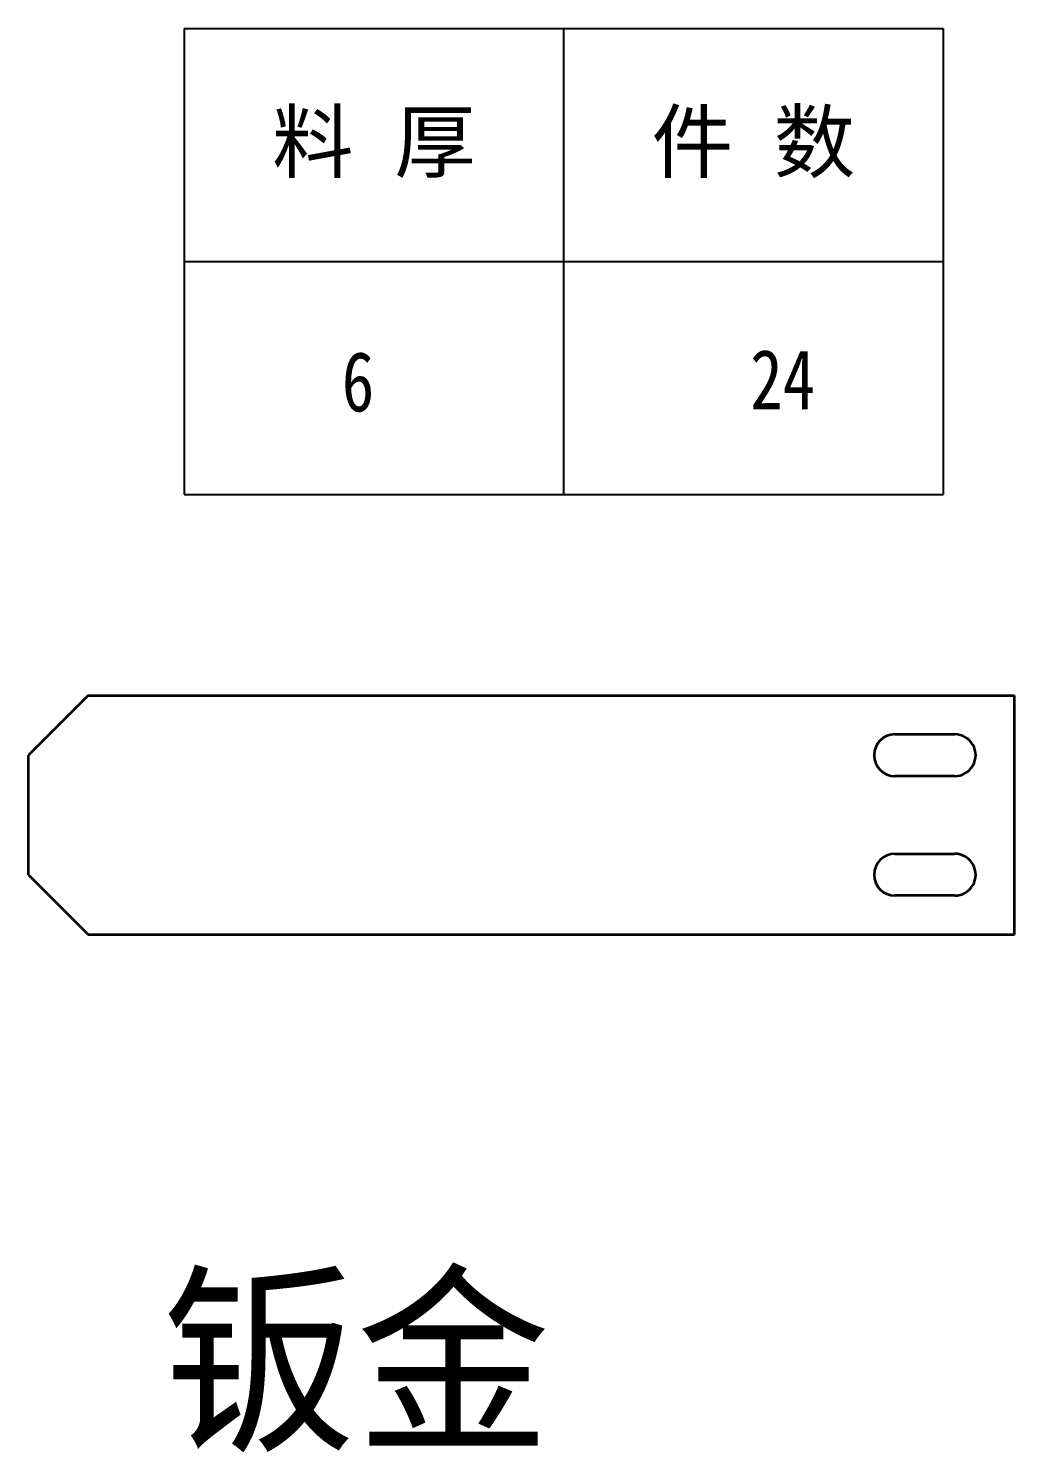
# Model space of a CAD drawing. Header units: millimetres. Extents: x -15766 to 80009, y -9701 to 15159.
# Drawn here: x -14633.6 to -14468.6, y 13576.3 to 13814.6 of the extents above; entities that cross this region are included whole.
import ezdxf
from ezdxf.enums import TextEntityAlignment as Align

# ---------------------------------------------------------------- set-up
doc = ezdxf.new("R2010")
doc.units = ezdxf.units.MM
doc.layers.add('07', color=7, linetype='Continuous')
doc.layers.add('AM_VIS', color=7, linetype='Continuous', lineweight=18)
doc.layers.add('word_dim', color=9, linetype='Continuous', lineweight=18)
doc.styles.add('DIM', font='', dxfattribs={"width": 0.8})
doc.styles.get('DIM').set_extended_font_data('NSimSun')

# ---------------------------------------------------------------- blocks, each defined once
blk = doc.blocks.new('*T2185')
at = {"color": 0, "linetype": 'ByBlock', "lineweight": -2, "transparency": 16777216}
for p, q in [((0, 0), (127, 0)), ((0, 0), (0, -78)), ((63.5, 0), (63.5, -78)), ((127, 0), (127, -78)), ((0, -39), (127, -39)), ((0, -78), (127, -78))]:
    blk.add_line(p, q, dxfattribs=at)
at = {"color": 0, "transparency": 16777216, "char_height": 10, "width": 60.5, "attachment_point": 5}
for s, insert in [('{\\fSimSun|b0|i0|c134|p2;料 厚}', (31.75, -19.5)), ('{\\fSimSun|b0|i0|c134|p2;件 数}', (95.25, -19.5))]:
    blk.add_mtext(s, dxfattribs=dict(at, insert=insert))
blk = doc.blocks.new('拆图参数')
blk.add_blockref('*T2185', (-63.5, 78))
at = {"style": 'DIM', "width": 0.8}
blk.add_attdef('1', text='', height=10, dxfattribs=at).set_placement((36.65, 19.27), align=Align.MIDDLE_CENTER)
blk.add_attdef('6', text='', height=10, dxfattribs=at).set_placement((-37.13, 18.91), align=Align.MIDDLE_LEFT)

msp = doc.modelspace()

# ---------------------------------------------------------------- linework, layer by layer
at = {"layer": 'AM_VIS', "lineweight": 35}
for p, q in [((-14623.59179, 13703.00141), (-14633.59179, 13693.00141)), ((-14623.59179, 13703.00141), (-14468.59179, 13703.00141)), ((-14468.59179, 13663.00141), (-14468.59179, 13703.00141)), ((-14633.59179, 13673.00141), (-14633.59179, 13693.00141)), ((-14633.59179, 13673.00141), (-14623.59179, 13663.00141)), ((-14623.59179, 13663.00141), (-14468.59179, 13663.00141))]:
    msp.add_line(p, q, dxfattribs=at)
at = {"layer": 'AM_VIS', "lineweight": 35, "ltscale": 0.25}
for p, q in [((-14488.59179, 13696.50141), (-14478.59179, 13696.50141)), ((-14478.59179, 13689.50141), (-14488.59179, 13689.50141)), ((-14488.59179, 13676.50141), (-14478.59179, 13676.50141)), ((-14478.59179, 13669.50141), (-14488.59179, 13669.50141))]:
    msp.add_line(p, q, dxfattribs=at)
at = {"layer": 'AM_VIS', "lineweight": 35}
for centre, start, end in [((-14488.59179, 13693.00141), 90.000003, 269.999997), ((-14478.59179, 13693.00141), 269.999997, 90.000003), ((-14488.59179, 13673.00141), 90.000003, 269.999997), ((-14478.59179, 13673.00141), 269.999997, 90.000003)]:
    msp.add_arc(centre, 3.5, start, end, dxfattribs=at)

# ---------------------------------------------------------------- block references
at = {"layer": '07'}
msp.add_blockref('拆图参数', (-14544.03886, 13736.63633), dxfattribs=at).add_auto_attribs({'1': '24', '6': '6'})

# ---------------------------------------------------------------- texts
at = {"layer": 'word_dim', "color": 3, "insert": (-14611.24397, 13604.18999), "char_height": 25, "width": 116.6634772, "attachment_point": 1}
msp.add_mtext('钣金', dxfattribs=at)

doc.saveas('drawing.dxf')
